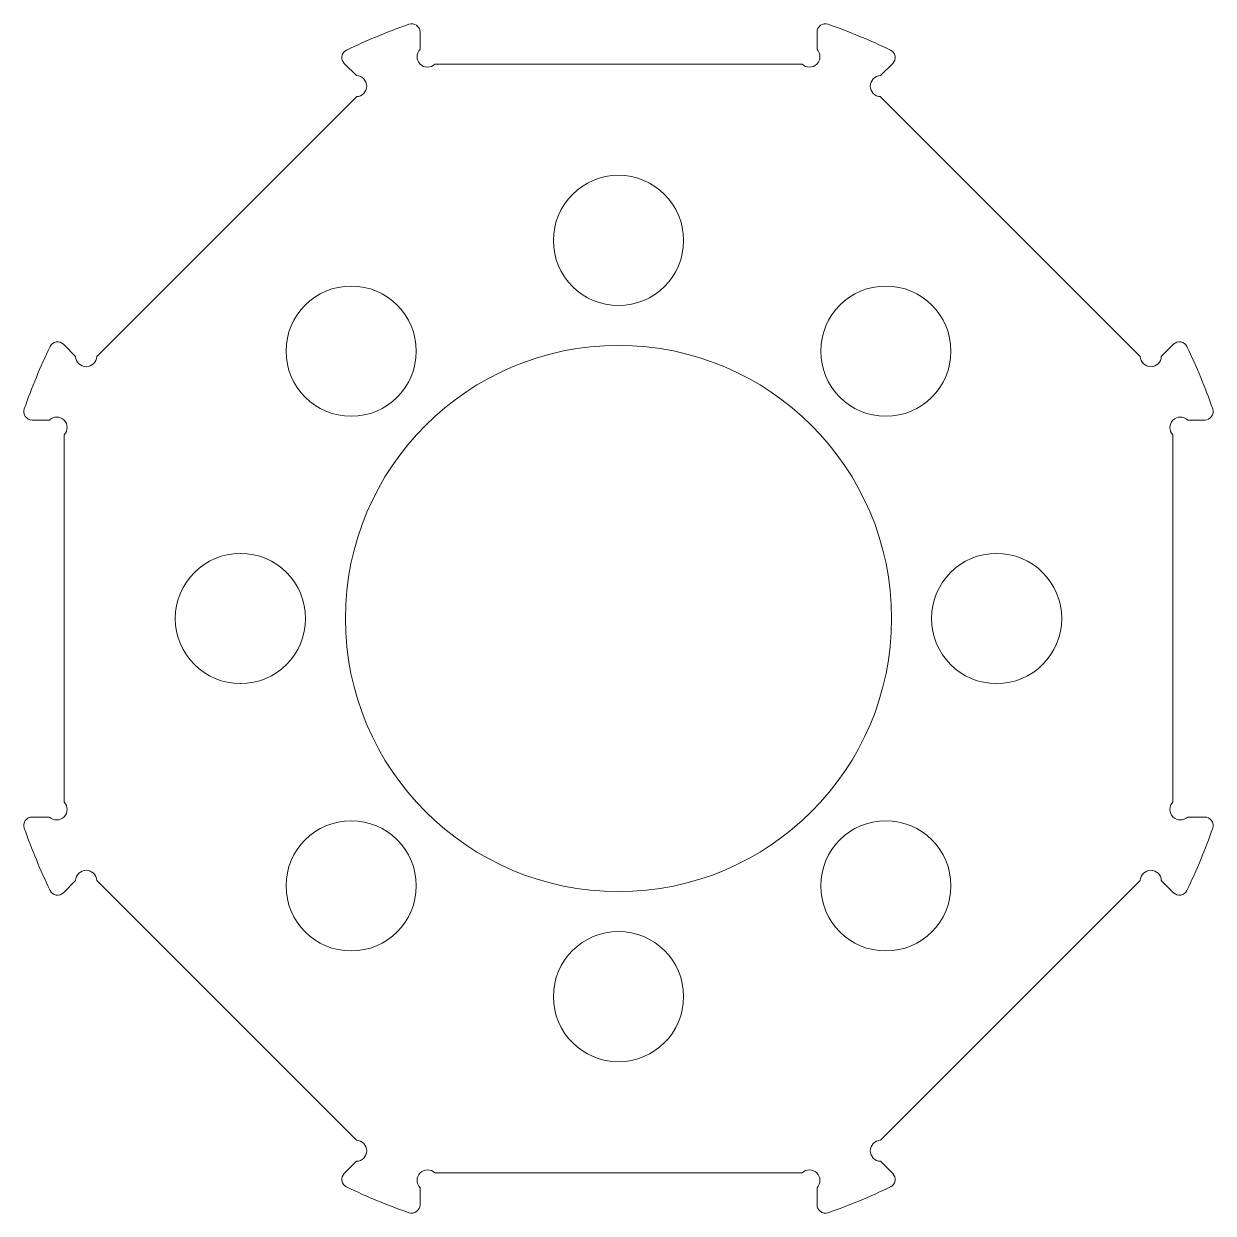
# Model space of a CAD drawing. Header units: millimetres. Extents: x 46.9 to 75.2, y 81.2 to 109.5.
import ezdxf

# ---------------------------------------------------------------- set-up
doc = ezdxf.new("R2010")
doc.units = ezdxf.units.MM
doc.layers.add('1', color=7, linetype='Continuous')

msp = doc.modelspace()

# ---------------------------------------------------------------- linework, layer by layer
at = {"lineweight": 18}
msp.add_circle((61.019, 95.308), 6.5, dxfattribs=at)
at = {"layer": '1', "linetype": 'Continuous', "lineweight": 18}
for p, q in [((56.294, 108.857), (56.294, 109.265)), ((65.744, 109.265), (65.744, 108.857)), ((54.491, 108.518), (54.78, 108.23)), ((65.39, 108.503), (56.647, 108.503)), ((67.258, 108.23), (67.546, 108.518)), ((54.78, 107.73), (48.597, 101.547)), ((73.44, 101.547), (67.258, 107.73)), ((48.097, 101.547), (47.809, 101.836)), ((74.228, 101.836), (73.94, 101.547)), ((47.062, 100.033), (47.47, 100.033)), ((74.567, 100.033), (74.975, 100.033)), ((47.824, 99.68), (47.824, 90.937)), ((74.214, 90.937), (74.214, 99.68)), ((47.47, 90.583), (47.062, 90.583)), ((74.975, 90.583), (74.567, 90.583)), ((47.809, 88.781), (48.097, 89.069)), ((48.597, 89.069), (54.78, 82.887)), ((67.258, 82.887), (73.44, 89.069)), ((73.94, 89.069), (74.228, 88.781)), ((54.78, 82.387), (54.491, 82.098)), ((56.647, 82.113), (65.39, 82.113)), ((67.546, 82.098), (67.258, 82.387)), ((56.294, 81.352), (56.294, 81.76)), ((65.744, 81.76), (65.744, 81.352))]:
    msp.add_line(p, q, dxfattribs=at)
for centre in [(61.019, 104.308), (54.655, 101.672), (67.383, 101.672), (52.019, 95.308), (70.019, 95.308), (54.655, 88.944), (67.383, 88.944), (61.019, 86.308)]:
    msp.add_circle(centre, 1.55, dxfattribs=at)
for centre, radius, start, end in [((61.019, 95.308), 15, 109.437, 115.563), ((56.094, 109.265), 0.2, 0, 109.437), ((65.944, 109.265), 0.2, 70.563, 180), ((61.019, 95.308), 15, 64.437, 70.563), ((54.632, 108.66), 0.2, 115.563, 225), ((56.474, 108.683), 0.25, 136.0545, 313.9455), ((65.564, 108.683), 0.25, 226.0545, 43.9455), ((67.405, 108.66), 0.2, 315, 64.437), ((54.775, 107.98), 0.25, 271.0545, 88.9455), ((67.262, 107.98), 0.25, 91.0545, 268.9455), ((61.019, 95.308), 15, 154.437, 160.563), ((47.667, 101.695), 0.2, 45, 154.437), ((74.37, 101.695), 0.2, 25.563, 135), ((61.019, 95.308), 15, 19.437, 25.563), ((48.347, 101.552), 0.25, 181.0545, 358.9455), ((73.69, 101.552), 0.25, 181.0545, 358.9455), ((47.062, 100.233), 0.2, 160.563, 270), ((74.975, 100.233), 0.2, 270, 19.437), ((47.644, 99.853), 0.25, 316.0545, 133.9455), ((74.394, 99.853), 0.25, 46.0545, 223.9455), ((47.644, 90.763), 0.25, 226.0545, 43.9455), ((74.394, 90.763), 0.25, 136.0545, 313.9455), ((47.062, 90.383), 0.2, 90, 199.437), ((74.975, 90.383), 0.2, 340.563, 90), ((61.019, 95.308), 15, 199.437, 205.563), ((61.019, 95.308), 15, 334.437, 340.563), ((48.347, 89.065), 0.25, 1.0545, 178.9455), ((73.69, 89.065), 0.25, 1.0545, 178.9455), ((47.667, 88.922), 0.2, 205.563, 315), ((74.37, 88.922), 0.2, 225, 334.437), ((54.775, 82.637), 0.25, 271.0545, 88.9455), ((67.262, 82.637), 0.25, 91.0545, 268.9455), ((56.474, 81.933), 0.25, 46.0545, 223.9455), ((65.564, 81.933), 0.25, 316.0545, 133.9455), ((54.632, 81.957), 0.2, 135, 244.437), ((67.405, 81.957), 0.2, 295.563, 45), ((61.019, 95.308), 15, 244.437, 250.563), ((61.019, 95.308), 15, 289.437, 295.563), ((56.094, 81.352), 0.2, 250.563, 0), ((65.944, 81.352), 0.2, 180, 289.437)]:
    msp.add_arc(centre, radius, start, end, dxfattribs=at)

doc.saveas('drawing.dxf')
